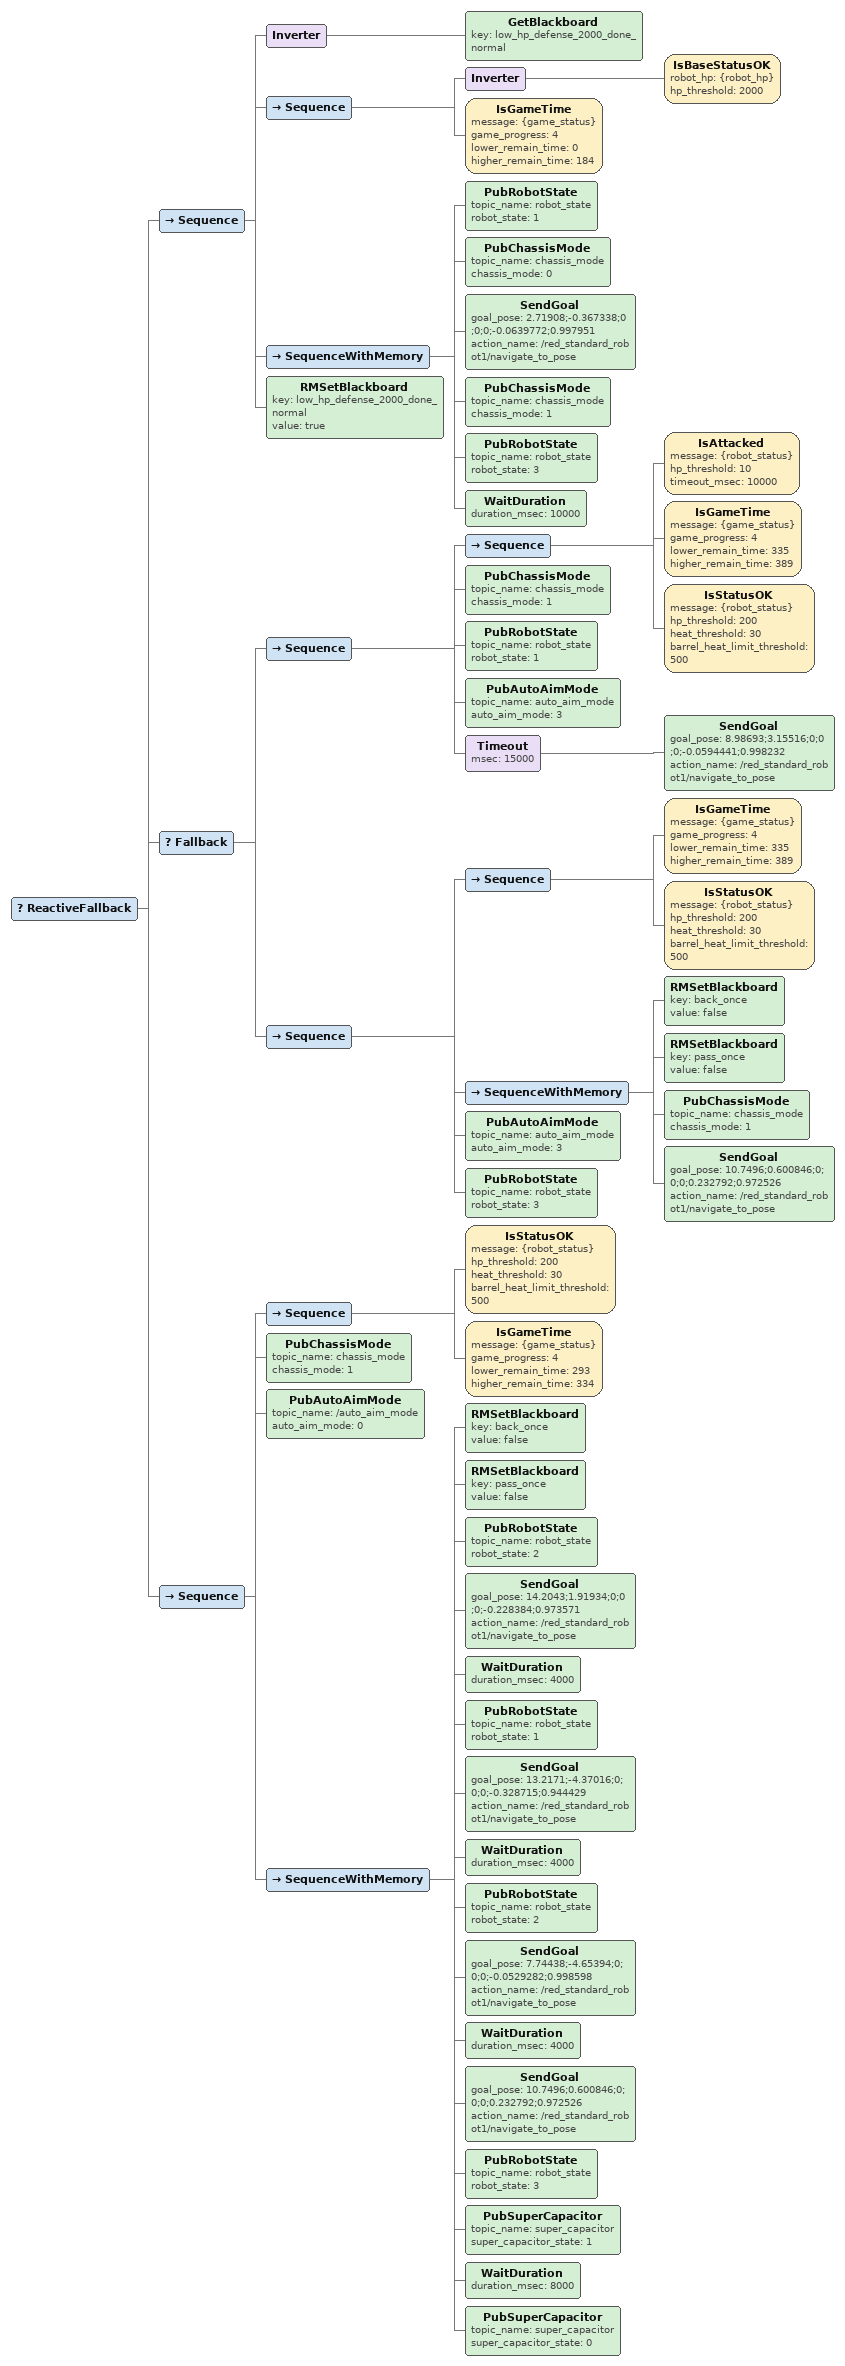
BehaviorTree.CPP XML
<ReactiveFallback>
  <Sequence>
    <Inverter>
      <GetBlackboard key="low_hp_defense_2000_done_normal"/>
    </Inverter>
    <Sequence>
      <Inverter>
        <IsBaseStatusOK robot_hp="{robot_hp}" hp_threshold="2000"/>
      </Inverter>
      <IsGameTime message="{game_status}" game_progress="4" lower_remain_time="0" higher_remain_time="184"/>
    </Sequence>
    <SequenceWithMemory>
      <PubRobotState topic_name="robot_state" robot_state="1"/>
      <PubChassisMode topic_name="chassis_mode" chassis_mode="0"/>
      <SendGoal goal_pose="2.71908;-0.367338;0;0;0;-0.0639772;0.997951" action_name="/red_standard_robot1/navigate_to_pose"/>
      <PubChassisMode topic_name="chassis_mode" chassis_mode="1"/>
      <PubRobotState topic_name="robot_state" robot_state="3"/>
      <WaitDuration duration_msec="10000"/>
    </SequenceWithMemory>
    <RMSetBlackboard key="low_hp_defense_2000_done_normal" value="true"/>
  </Sequence>
  <Fallback>
    <Sequence>
      <Sequence>
        <IsAttacked message="{robot_status}" hp_threshold="10" timeout_msec="10000"/>
        <IsGameTime message="{game_status}" game_progress="4" lower_remain_time="335" higher_remain_time="389"/>
        <IsStatusOK message="{robot_status}" hp_threshold="200" heat_threshold="30" barrel_heat_limit_threshold="500"/>
      </Sequence>
      <PubChassisMode topic_name="chassis_mode" chassis_mode="1"/>
      <PubRobotState topic_name="robot_state" robot_state="1"/>
      <PubAutoAimMode topic_name="auto_aim_mode" auto_aim_mode="3"/>
      <Timeout msec="15000">
        <SendGoal goal_pose="8.98693;3.15516;0;0;0;-0.0594441;0.998232" action_name="/red_standard_robot1/navigate_to_pose"/>
      </Timeout>
    </Sequence>
    <Sequence>
      <Sequence>
        <IsGameTime message="{game_status}" game_progress="4" lower_remain_time="335" higher_remain_time="389"/>
        <IsStatusOK message="{robot_status}" hp_threshold="200" heat_threshold="30" barrel_heat_limit_threshold="500"/>
      </Sequence>
      <SequenceWithMemory>
        <RMSetBlackboard key="back_once" value="false"/>
        <RMSetBlackboard key="pass_once" value="false"/>
        <PubChassisMode topic_name="chassis_mode" chassis_mode="1"/>
        <SendGoal goal_pose="10.7496;0.600846;0;0;0;0.232792;0.972526" action_name="/red_standard_robot1/navigate_to_pose"/>
      </SequenceWithMemory>
      <PubAutoAimMode topic_name="auto_aim_mode" auto_aim_mode="3"/>
      <PubRobotState topic_name="robot_state" robot_state="3"/>
    </Sequence>
  </Fallback>
  <Sequence>
    <Sequence>
      <IsStatusOK message="{robot_status}" hp_threshold="200" heat_threshold="30" barrel_heat_limit_threshold="500"/>
      <IsGameTime message="{game_status}" game_progress="4" lower_remain_time="293" higher_remain_time="334"/>
    </Sequence>
    <PubChassisMode topic_name="chassis_mode" chassis_mode="1"/>
    <PubAutoAimMode topic_name="/auto_aim_mode" auto_aim_mode="0"/>
    <SequenceWithMemory>
      <RMSetBlackboard key="back_once" value="false"/>
      <RMSetBlackboard key="pass_once" value="false"/>
      <PubRobotState topic_name="robot_state" robot_state="2"/>
      <SendGoal goal_pose="14.2043;1.91934;0;0;0;-0.228384;0.973571" action_name="/red_standard_robot1/navigate_to_pose"/>
      <WaitDuration duration_msec="4000"/>
      <PubRobotState topic_name="robot_state" robot_state="1"/>
      <SendGoal goal_pose="13.2171;-4.37016;0;0;0;-0.328715;0.944429" action_name="/red_standard_robot1/navigate_to_pose"/>
      <WaitDuration duration_msec="4000"/>
      <PubRobotState topic_name="robot_state" robot_state="2"/>
      <SendGoal goal_pose="7.74438;-4.65394;0;0;0;-0.0529282;0.998598" action_name="/red_standard_robot1/navigate_to_pose"/>
      <WaitDuration duration_msec="4000"/>
      <SendGoal goal_pose="10.7496;0.600846;0;0;0;0.232792;0.972526" action_name="/red_standard_robot1/navigate_to_pose"/>
      <PubRobotState topic_name="robot_state" robot_state="3"/>
      <PubSuperCapacitor topic_name="super_capacitor" super_capacitor_state="1"/>
      <WaitDuration duration_msec="8000"/>
      <PubSuperCapacitor topic_name="super_capacitor" super_capacitor_state="0"/>
    </SequenceWithMemory>
  </Sequence>
</ReactiveFallback>
